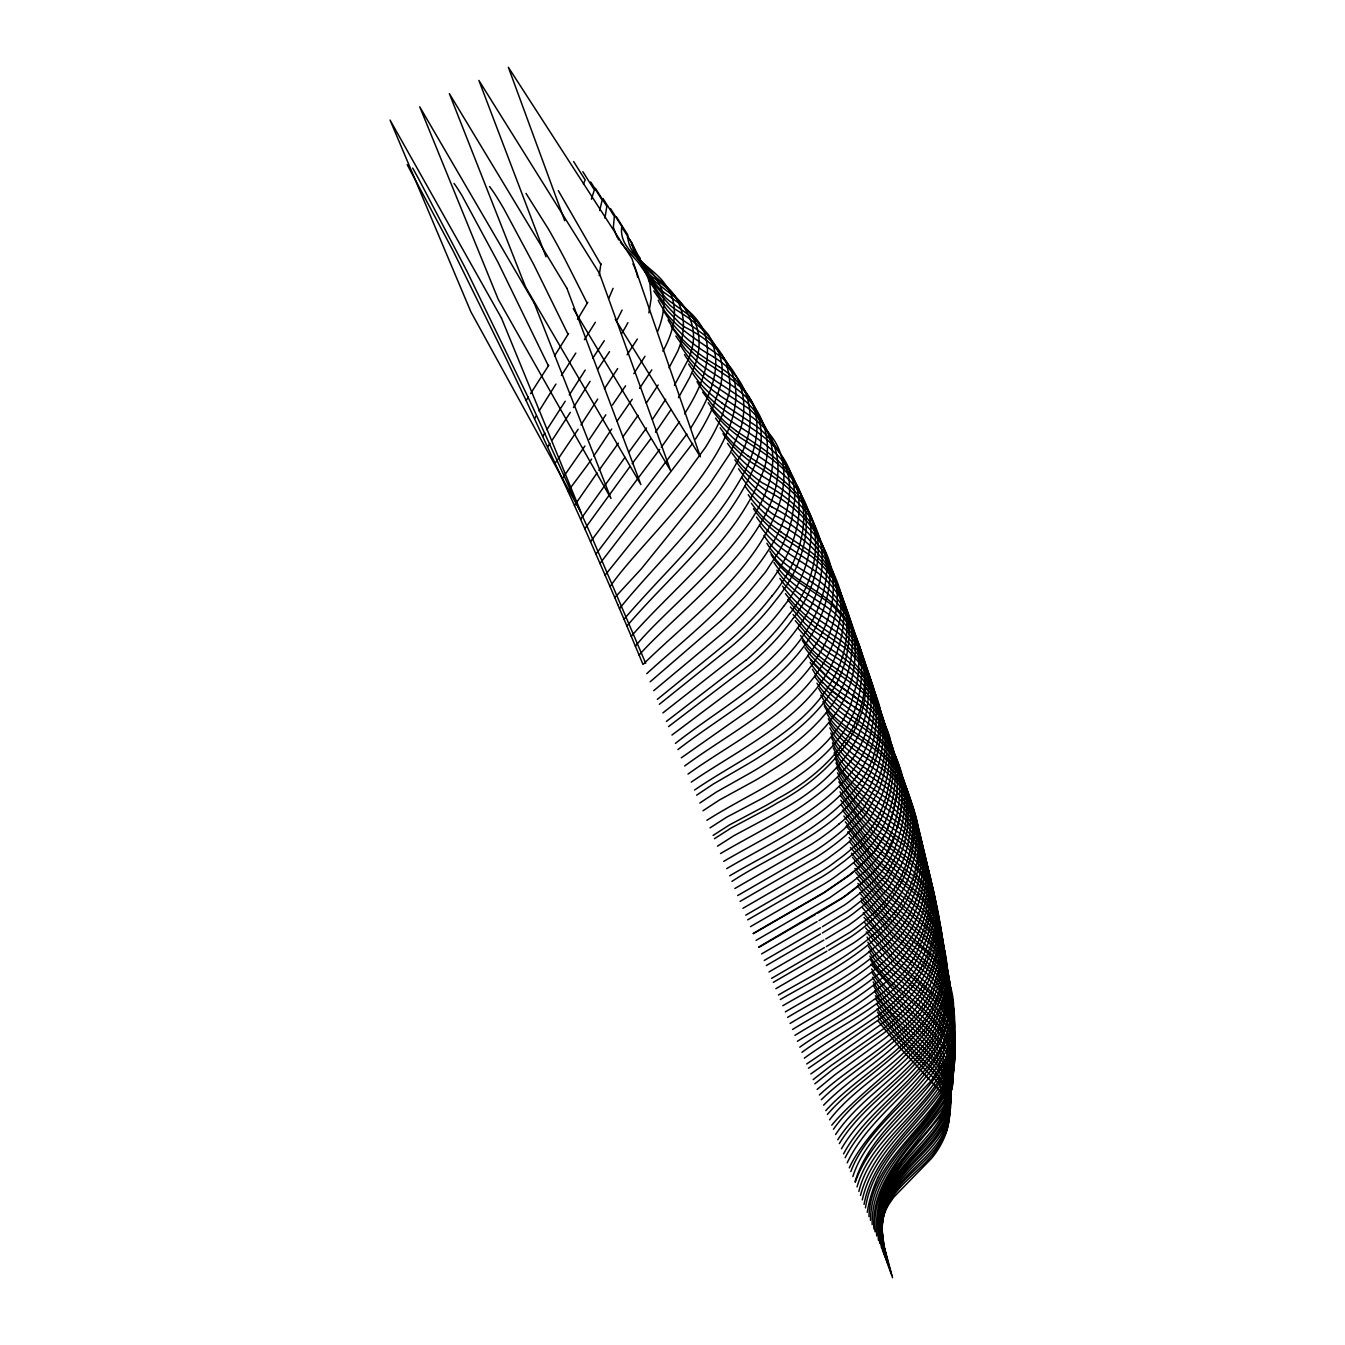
<?xml version="1.0" encoding="UTF-8"?>
<svg xmlns="http://www.w3.org/2000/svg" width="1345" height="1345" viewBox="0 0 1345 1345"><rect width="100%" height="100%" fill="white"/><g stroke="black" fill="none" stroke-linecap="round" stroke-linejoin="round"><path stroke-width="1.5" d="M897.552 783.647L897.3 774.955M875.023 1231.751C870.686 1177.245 918.147 1142.124 945.014 1101.135A85.424 72.613 -20.8 0 0 953.302 1063.29M873.88 1228.876C870.921 1173.597 920.468 1139.652 945.972 1096.814M901.991 797.585L901.301 809.202M902.007 800.712L901.991 791.986M600.929 263.452L599.197 275.675M936.624 919.173C935.498 947.468 924.25 975.142 904.714 995.771A167.352 134.164 -21.6 0 1 879.109 1019.544L808.463 1068.249M897.384 786.136L897.098 792.121M897.334 789.28L897.418 777.729M879.815 1216.721L881.328 1247.471M872.165 1224.622C871.056 1168.099 923.864 1135.97 947.418 1090.375A88.686 75.185 -20.7 0 0 953.84 1051.017C944.341 1005.253 891.752 989.516 869.156 951.285M599.685 210.56L602.157 200.086L590.707 181.978M881.765 1221.176L882.219 1238.274M901.738 803.217L900.847 812.363M907.757 825.342L908.228 805.672L905.908 787.968A141.444 109.853 -20.7 0 0 903.991 780.823M870.45 1220.319C871.173 1162.668 927.646 1132.423 948.847 1083.919A91.729 77.623 -20.8 0 0 954.311 1045.048M896.796 794.945L896.997 791.801M896.695 794.626L893.652 810.833L887.919 828.268M868.971 1216.62C871.19 1145.133 966.635 1112.584 953.655 1037.802C940.525 994.812 890.558 979.53 867.861 942.206M896.258 797.787L892.643 813.725L886.305 832.151M900.746 812.061L898.914 821.896M914.684 855.588L909.573 874.855A134.618 105.852 -20.7 0 1 906.631 882.169M591.413 199.228L594.355 189.931L582.856 171.706M865.457 1207.86C872.972 1159.508 914.398 1129.296 941.046 1091.821A108.037 91.04 -21.3 0 0 954.21 1038.004M900.192 815.221L896.123 831.16M864.062 1204.397C873.14 1155.574 916.13 1125.664 942.307 1086.659A107.028 90.132 -21.2 0 0 953.739 1031.178M862.279 1199.942C873.14 1150.412 918.416 1121.041 943.921 1079.985A106.036 89.207 -21.1 0 0 952.983 1023.125M648.878 312.881L651.232 298.018L649.921 284.114A117.267 73.42 -21 0 0 645.163 272.312L637.883 261.922L623.744 246.354M855.117 1181.414C862.7 1156.784 879.092 1136.256 896.358 1117.611A345.732 318.748 -2.7 0 1 902.865 1110.667L930.891 1081.094L945.451 1059.036A106.154 88.837 -20.8 0 0 954.143 1012.516M897.098 827.965L898.006 824.771M860.481 1195.47C873.594 1145.335 920.451 1116.249 945.535 1073.293M885.161 1257.609C876.503 1230.305 880.353 1199.286 898.679 1176.791C915.424 1152.077 944.324 1134.121 950.276 1103.169A71.621 61.399 -20.7 0 0 950.461 1085.314C941.164 1044.376 894.358 1026.639 874.67 991.08M896.224 831.479L884.707 857.454M858.867 1191.468C874.704 1126.438 963.306 1094.326 953.992 1021.292C952.445 999.032 937.852 981.077 920.451 968.518C899.132 952.344 879.849 933.699 863.204 912.734M884.674 1204.162L882.757 1210.719A70.747 63.299 -19.3 0 0 881.58 1216.956L881.042 1228.792L882.606 1241.116M895.182 834.69C889.65 853.587 877.646 869.912 862.397 882.186A258.038 193.697 -21.7 0 1 855.554 887.851L847.182 894.307A179.49 137.476 -21 0 1 841.92 898.073L758.799 947.014M657.739 331.307C662.665 318.614 665.943 304.34 662.093 290.89M857.051 1186.912C875.057 1122.352 964.97 1089.736 953.605 1015.458C951.638 992.677 935.969 974.94 918.215 962.163C897.249 946.443 878.672 927.865 862.313 907.404M885.548 1209.02C894.98 1182.793 920.602 1168.25 936.793 1146.865A72.882 62.761 -21.2 0 0 941.735 1139.064A75.001 64.543 -21.2 0 0 947.468 1125.261C955.068 1104.312 944.291 1082.775 928.975 1068.703C910.279 1051.302 892.895 1032.489 877.461 1012.112M852.848 1176.589C873.157 1111.827 966.702 1077.698 952.462 1000.831C949.436 978.908 934.59 961.372 917.038 949.032C895.35 933.161 876.553 913.827 859.791 892.861M613.085 288.334L608.831 298.271M583.427 183.946L585.193 179.927L573.626 161.568M855.218 1182.339C873.006 1131.162 924.973 1103.942 947.956 1056.363M850.813 1171.613C874.216 1108.196 968.148 1071.629 951.318 993.921C947.637 971.964 932.068 955.051 914.499 942.694C893.214 927.209 875.225 907.909 858.749 887.498M887.212 1204.246C897.754 1178.758 922.586 1163.946 938.238 1142.157A72.983 62.778 -21.1 0 0 942.862 1134.457A74.849 64.358 -21.2 0 0 948.158 1120.788C955.37 1099.252 943.248 1078.017 927.68 1063.962C909.186 1047.15 892.307 1028.622 877.175 1008.716M886.187 831.832L875.461 850.78L857.824 868.45A259.501 193.747 -21.7 0 1 849.082 875.578L824.115 892.777L753.334 933.699M849.267 1167.863C879.764 1102.043 995.653 1045.754 937.499 960.616A86.366 71.84 -19.8 0 0 933.817 956.211L888.087 917.29L857.925 883.446M622.096 310.073L617.187 319.74M877.982 1177.413L880.74 1171.898A129.877 116.494 -16.2 0 1 885.195 1164.198C900.124 1140.14 922.67 1122.117 938.558 1098.798A106.978 90.233 -21.3 0 0 954.9 1043.703M884.422 835.699L873.157 853.167L857.707 868.147A258.896 193.31 -21.7 0 1 848.964 875.259L824.014 892.458L753.217 933.396M847.199 1162.82C867.895 1119.696 910.33 1093.519 936.591 1054.497M662.85 351.179C673.727 332.064 680.385 306.542 666.817 286.973C656.007 267.941 627.51 259.467 627.779 234.803L616.514 217.016M888.843 1182.255L902.276 1162.013L939.045 1117.947A109.87 93.141 -21.7 0 0 942.021 1113.273L950.142 1095.234A71.537 61.08 -20.4 0 0 951.974 1086.979A75.707 64.61 -20.6 0 0 948.948 1058.549M845.131 1157.742C867.39 1114.484 911.792 1088.929 937.179 1047.99M587.782 302.322L577.509 319.404M843.55 1153.909C870.719 1102.665 933.564 1075.26 948.141 1016.501C953.924 992.173 949.94 964.769 933.834 945.064A95.714 79.305 -20.1 0 0 930.017 940.727A111.77 92.755 -20.7 0 0 925.797 936.608L885.817 903.537L854.899 868.433M534.587 418.631L536.067 416.093M891.668 1191.418C904.781 1167.847 928.201 1152.396 942.139 1129.481A69.957 60.088 -20.8 0 0 945.804 1122.083A72.849 62.526 -20.9 0 0 950.142 1106.145C953.874 1085.348 940.827 1066.938 926.285 1053.74C907.656 1037.516 891.046 1019.157 876.049 999.537M669.037 367.807L677.83 350.995A124.295 79.052 -20.8 0 0 681.36 310.275A116.006 73.807 -20.6 0 0 678.973 303.718C669.373 279.003 635.344 271.606 632.268 243.596L621.827 227.137M891.113 1176.976C904.546 1153.085 926.15 1135.365 941.181 1112.668A84.617 72.025 -20.8 0 0 953.117 1082.288M678.468 397.683L689.8 377.373L695.718 363.217A125.169 80.364 -20.7 0 0 694.81 321.657M539.059 411.049L555.922 384.082M637.345 339.075L627.123 354.761M542.842 436.284L544.859 432.972M644.995 356.29L633.831 373.658M595.364 322.262L584.403 339.697M835.615 1134.524C867.744 1085.97 934.338 1060.617 945.333 998.377C950.478 969.207 946.191 936.154 926.352 913.053A95.798 78.582 -19.9 0 0 922.283 908.833L879.21 873.426A219.538 170.109 -11.8 0 1 873.762 867.744L849.082 837.515M841.449 1148.764C870.434 1098.209 934.607 1070.62 947.704 1010.431C953.168 986.053 948.477 958.935 932.455 939.365A95.428 78.918 -20.1 0 0 928.605 935.027A104.725 86.668 -20.4 0 0 926.1 932.539L885.212 898.729L853.756 862.885M554.577 355.82L568.565 333.51M674.417 385.342L689.161 357.82A106.642 68.343 -20.4 0 0 691.464 350.356C701.031 318.345 675.61 292.924 651.703 276.515A136.047 83.978 -17 0 1 647.685 272.48C637.53 262.611 637.11 247.295 627.274 237.14M548.743 365.268L530.569 393.631M621.508 333.779L625.106 327.793A174.262 107.65 -21.9 0 0 627.913 322.665M684.571 413.89C698.206 391.832 711.656 366.176 706.259 339.411C701.972 316.966 681.024 305.063 664.195 292.521M546.877 429.694L565.236 401.213M585.226 370.043L569.305 394.976M590.085 381.308L573.424 407.552M690.607 428.332C706.444 402.71 724.165 370.985 711.337 340.403A113.199 73.403 -20.3 0 0 708.159 334.35L694.928 319.404L670.163 301.532A142.183 88.602 -16.8 0 1 665.725 297.783L652.544 282.03A222.53 137.644 -15.6 0 1 648.609 275.221L641.414 263.855M665.725 399.246L652.527 419.321M651.837 369.825L639.581 388.386M617.725 604.51A615.707 26.799 64.9 0 0 608.797 583.696L592.405 545.969A341.378 16.459 64.8 0 0 572.113 500.306L526.114 400.541L528.383 397.027M561.42 375.49L575.811 353.062M839.33 1143.603C859.539 1110.314 893.214 1088.912 918.45 1059.961A159.298 130.633 -22 0 0 929.092 1046.393C952.832 1014.298 957.505 965.626 931.009 933.649A98.42 81.272 -20.2 0 0 927.125 929.328A123.572 102.27 -21.1 0 0 921.022 923.679L883.598 893.013L852.427 857.303M592.674 358.342L604.308 340.688M597.634 369.387L609.504 351.633M570.297 412.411L552.358 439.865M597.735 399.078L580.956 424.953M658.142 385.006L646.306 403.08M604.443 388.705L617.674 368.58M671.088 409.519L655.519 432.249M837.75 1139.753C870.299 1089.097 941.08 1060.364 947.485 994.308C950.343 967.744 944.341 938.524 924.654 919.274A119.201 98.319 -20.9 0 0 920.316 915.256L881.849 883.884L850.494 847.535M578.148 429.24L558.125 458.931M833.446 1129.245C865.238 1084.07 925.646 1060.499 942.122 1004.227C951.302 977.294 947.586 945.3 926.016 925.091A136.971 113.367 -21.6 0 0 918.047 917.929L882.404 888.776L851.435 853.167M547.734 446.826L550.038 443.362M593.767 455.972L611.706 428.988M605.822 414.832L589.345 439.428M679.511 421.691L661.303 447.246M686.875 434.048L595.953 554.106M584.924 445.985L562.294 478.585M574.449 505.518L597.13 472.885M612.412 405.064L625.559 385.847M632.234 399.246L617.136 421.119M692.625 443.413L600.005 563.387M591.649 459.099L590.589 460.646A275.658 173.606 -24.2 0 1 586.05 467.018L567.993 491.16M580.62 519.304L625.021 457.317M637.967 415.403L623.004 436.755M799.535 625.206C816.667 601.921 826.25 571.726 820.669 542.909C813.994 509.116 783.916 489.328 756.68 472.532A219.185 145.462 -14.6 0 1 727.51 443.362M555.216 463.083L557.149 460.326M584.806 528.736L629.914 466.665M831.782 1125.16C875.091 1072.923 959.304 1035.179 945.064 954.025C941.13 929.294 923.04 910.346 902.932 897.014C881.732 882.27 865.474 862.027 849.704 841.903M598.912 470.363L618.397 443.194M646.508 427.945L629.124 451.769M590.505 541.665L659.655 449.432M793.516 618.061C811.623 594.725 821.913 564.11 817.037 534.587C810.547 499.617 778.957 479.694 751.166 462.192A219.369 144.991 -14.7 0 1 722.988 433.729M882.404 861.439L872.972 872.804L862.498 882.488A255.264 191.78 -21.7 0 1 855.655 888.154L847.283 894.627A180.869 138.501 -21 0 1 842.037 898.376L817.441 913.356M650.761 438.773L632.15 463.689M789.818 613.656C808.833 590.051 819.525 558.646 814.229 528.366C808.278 492.942 775.46 474.028 748.039 456.039M783.597 606.461C802.864 582.469 814.263 551.063 810.077 520.162C805.571 483.729 771.139 464.782 743.617 446.456M923.191 1030.724C897.72 1066.249 856.092 1085.365 829.579 1119.813M772.249 595.734C792.76 570.566 807.471 537.731 802.847 504.694C798.19 467.993 763.792 449.381 736.068 430.938M605.099 575.156L681.461 480.215L705.284 447.633A269.471 172.917 -22.6 0 0 722.534 414.378L729.091 393.412A109.332 71.705 -20.2 0 0 729.915 384.973L729.158 374.717L726.569 364.949M614.766 597.6L641.38 568.767L709.555 484.301L729.898 453.736L740.692 428.786A145.865 96.453 -20.7 0 0 726.703 362.763M610.075 586.655C652.796 523.575 818.567 394.354 684.538 326.936A141.864 89.358 -16.7 0 1 679.662 323.136L667.187 310.275L653.821 290.94M619.473 608.562C661.202 557.318 712.934 512.26 742.255 451.987C755.419 425.508 752.494 390.756 730.285 369.993M827.377 1114.433C865.541 1070.452 932.035 1043.535 943.114 980.421C948.259 952.899 942.492 922.401 923.342 901.251A95.983 78.447 -19.9 0 0 919.19 897.065L877.713 863.49A214.78 165.906 -12 0 1 870.45 855.958L846.392 825.981M624.013 619.255C664.245 571.911 712.362 530.115 742.81 475.172C756.26 450.995 764.263 419.253 747.45 394.488A167.52 112.005 -21.1 0 0 741.65 386.351L734.942 379.021M626.904 626.064C671.189 573.928 728.654 529.224 755.217 464.294C767.457 437.293 760.614 404.206 737.951 384.889M825.813 1110.617C864.852 1067.476 931.429 1040.694 942.391 977.445C947.838 949.503 941.803 918.433 922.233 897.065A97.143 79.288 -19.9 0 0 918.063 892.895L877.444 860.228A214.679 165.62 -12 0 1 869.24 851.772L845.349 821.862M631.208 636.269C677.292 583.915 737.833 539.042 763.086 471.641C773.509 444.539 764.582 412.427 742.524 393.782A204.608 138.367 -21.7 0 0 731.26 385.023L704.645 367.588A174.631 111.517 -16 0 1 698.173 362.528L685.698 349.851L675.846 336.048M823.594 1105.17C864.499 1063.206 931.513 1035.297 941.786 971.107C946.93 943.148 940.34 912.246 920.669 891.096A98.841 80.532 -19.9 0 0 916.449 886.943L876.654 855.185A213.889 164.695 -12.1 0 1 867.525 845.82L843.887 815.995M635.378 646.205C679.83 590.926 832.925 487.747 747.063 402.609A199.413 135.425 -21.6 0 0 739.397 396.573L709.034 376.499M639.094 655.082C687.581 599.904 838.843 496.961 751.183 410.679A186.232 126.867 -21.3 0 0 748.291 408.342L716.616 387.175A209.736 134.265 -15.4 0 1 684.471 354.559M821.341 1099.689C860.85 1060.802 921.544 1035.919 938.037 978.403C945.871 952.899 943.316 924.671 932.455 900.461A110.525 89.846 -20.2 0 0 920.619 882.74A105.011 85.34 -20 0 0 914.163 876.385L883.497 852.881L869.677 840.322A205.835 158.105 -12.3 0 1 862.717 832.689L841.314 805.033M720.735 620.886L650.139 681.831M819.374 1094.998C857.875 1059.053 913.574 1035.869 934.102 983.851A148.505 120.747 -21.6 0 0 941.416 953.706L942.021 942.912A130.6 106.373 -21 0 0 941.685 935.01C939.785 916.55 931.917 898.595 919.106 885.094A101.985 82.97 -20 0 0 914.819 880.958L874.889 849.199A211.938 162.913 -12.2 0 1 865.793 839.818L842.407 810.093M646.777 673.66C700.493 623.592 854.411 513.185 759.236 428.366A196.757 135.341 -21.5 0 0 756.277 426.079L722.114 403.281M817.138 1089.416L834.808 1074.84L885.077 1038.155A200.371 160.341 -22.2 0 0 898.342 1026.538C933.228 997.469 950.965 947.031 934.96 903.537A123.101 99.95 -20.7 0 0 925.31 884.741L910.968 868.92L881.866 846.946A212.123 162.493 -12.2 0 1 864.364 830.42L840.793 800.225M839.045 823.93C870.534 799.115 888.272 757.201 881.479 717.373C877.041 676.316 843.231 650.257 811.254 629.191A281.105 197.093 -12.5 0 1 804.781 623.374L790.423 606.999M814.835 1083.835L832.774 1069.51L883.564 1033.33A189.326 151.682 -22.1 0 0 899.368 1019.308C939.432 985.7 952.479 923.191 925.41 877.848A124.244 100.556 -20.6 0 0 908.144 858.194L878.739 836.287A174.228 133.811 -13.1 0 1 872.518 830.991L858.497 816.23L840.037 791.869M745.92 660.092L666.38 721.441M813.12 1079.615L831.227 1065.475L882.387 1029.665A182.517 146.302 -21.9 0 0 904.008 1009.776C932.959 981.547 947.368 936.238 933.716 897.3A119.419 96.773 -20.5 0 0 928.84 886.574A121.823 98.723 -20.6 0 0 917.946 871.156A118.78 96.235 -20.5 0 0 909.354 862.801L880.084 840.86A196.925 150.926 -12.6 0 1 862.683 824.266L840.356 795.45M810.8 1073.949L880.756 1024.621A174.362 139.796 -21.8 0 0 904.344 1002.782C933.817 973.107 946.476 926.016 931.312 886.372A123.605 99.849 -20.6 0 0 926.268 875.713M653.771 690.658L720.769 634.689A320.11 214.124 -22.8 0 0 764.952 588.824C786.186 562.933 803.066 529.409 798.274 495.078C793.449 458.359 759.068 439.697 731.226 421.338A262.46 169.335 -14.4 0 1 724.921 416.513L712.446 404.946L702.645 392.118M657.335 699.383L727.275 642.49A282.349 191.293 -22.4 0 0 772.164 595.7M659.353 704.292L731.529 646.373A268.529 182.903 -22.3 0 0 776.267 599.601C796.459 575.072 809.757 542.792 805.52 510.68C801.082 474.112 766.852 455.064 739.145 436.822M806.697 1063.962L877.848 1015.71A162.947 130.6 -21.5 0 0 904.983 990.475C928.168 964.785 940.323 928.285 934.102 893.921A159.921 128.666 -21.8 0 0 932.472 886.792L929.546 877.663A133.794 107.718 -20.9 0 0 912.229 849.468A129.944 104.591 -20.7 0 0 903.588 841.079C878.52 823.695 853.739 805.151 838.254 778.049M662.883 712.9L737.245 654.578A251.112 172.328 -22 0 0 783.547 606.444M668.499 726.619L750.157 664.279A234.736 162.661 -21.8 0 0 793.399 618.028M804.327 1058.179C846.61 1027.076 901.52 1005.253 924.082 954.009C935.515 927.445 938.642 896.224 927.125 869.122A130.616 104.944 -20.7 0 0 921.863 858.513A134.887 108.39 -20.9 0 0 901.873 834.791C877.209 817.659 852.495 799.687 837.447 772.82M671.962 735.042L757.033 671.105A218.142 152.254 -21.6 0 0 799.518 625.206M675.392 743.398C731.529 698.996 810.379 661.521 825.107 584.302C834.673 539.311 799.552 501.702 762.161 482.805A216.73 144.453 -14.6 0 1 731.882 452.861M677.93 749.602C734.185 705.637 813.49 668.936 828.15 591.699C837.431 546.944 803.217 508.713 765.591 490.034A213.216 142.57 -14.6 0 1 734.858 459.822M681.31 757.823L753.469 707.117L778.301 687.245A208.643 147.294 -21.4 0 0 802.562 662.48C824.182 637.211 838.91 602.711 831.26 569.154C825.073 535.747 796.173 514.765 768.752 498.608M684.655 765.994C740.54 724.77 816.919 690.607 834.875 616.548C846.829 569.355 812.178 526.752 771.761 506.998M687.984 774.098C743.432 734.32 819.206 701.72 837.616 629.04C852.142 583.074 816.634 542.707 777.729 523.608M691.263 782.117C749.753 741.952 833.648 706.276 843.096 626.182C847.972 578.619 816.28 535.629 774.77 515.354A193.983 131.406 -14.8 0 1 745.046 486.15M801.939 1052.362C833.833 1028.488 872.165 1013.02 899.452 983.195A131.306 105.65 -20.9 0 0 924.267 944.358C937.448 912.129 936.54 872.72 914.987 844.24A138.804 111.316 -21 0 0 900.141 828.47C875.864 811.607 851.217 794.206 836.624 767.558M694.508 790.053C747.803 753.62 819.004 725.695 841.634 659.42C854.563 621.878 843.416 576.585 811.169 552.274A163.233 118.125 -20.9 0 0 809.034 550.643L780.672 531.813M696.626 795.198L713.254 784.068L747.954 763.943A272.867 192.638 -21.8 0 0 756.529 758.714C796.61 733.059 840.608 699.888 847.636 649.416C853.823 615.59 840.474 578.636 813.053 557.57A176.06 127.859 -21.2 0 0 808.765 554.359L782.571 537.126M699.82 803.015L716.431 792.02L751.233 772.417A249.111 177.54 -21.7 0 0 764.901 764.061C804.73 738.96 846.593 704.242 851.486 654.158C856.092 621.171 842.088 586.252 815.944 565.64A157.348 114.409 -20.8 0 0 813.826 564.009L785.463 545.213A175.287 120.462 -15 0 1 756.529 517.085M702.998 810.766L719.592 799.905L754.511 780.806A235.022 168.646 -21.6 0 0 771.509 770.433C810.295 746.307 850.074 711.942 854.394 663.421C858.682 632.133 846.997 599.197 823.695 577.829A141.965 103.397 -20.4 0 0 818.786 573.642A153.414 111.87 -20.7 0 0 816.684 572.012L788.338 553.232M797.4 1041.265C852.831 1006.884 926.991 971.847 930.236 896.493C931.648 876.2 926.638 855.37 915.928 838.053C895.669 804.613 850.511 795.198 835.043 757.857M710.009 827.881L726.552 817.256L761.404 798.846A218.579 158.592 -21.5 0 0 775.039 790.86C811.976 768.903 850.326 739.548 859.068 694.777C866.768 659.605 856.849 620.247 829.831 595.583A135.66 99.446 -20.3 0 0 824.535 591.06C804.562 576.198 780.201 565.421 766.885 543.296M799.771 1047.183C836.977 1020.283 883.211 1002.765 910.111 963.592A115.754 93.293 -20.5 0 0 915.205 955.522L923.006 938.944A176.178 140.468 -22.1 0 0 930.538 911.053C934.002 891.701 930.723 871.526 922.62 853.722A129.742 103.8 -20.6 0 0 917.576 844.458L915.39 841.146A137.879 110.357 -20.9 0 0 900.242 824.216C876.2 806.664 850.275 790.221 835.951 762.901M794.962 1035.331C850.427 1001.084 925.158 966.685 928.84 891.348C930.252 871.392 925.646 850.897 915.541 833.597C896.207 798.98 850.074 790.137 834.169 752.864M713.102 835.413L729.578 824.855L764.246 806.445A233.98 169.554 -21.5 0 0 777.847 798.543C825.595 773.089 871.879 725.863 863.591 667.423M714.447 838.708L730.907 828.167L765.49 809.757A236.939 171.773 -21.5 0 0 777.41 802.915C825.712 777.376 873.191 730.049 864.751 670.819M792.558 1029.446C848.359 995.35 924.368 960.868 927.361 884.943C928.672 864.97 924.166 844.441 913.928 827.192C894.879 792.945 849.351 784.387 833.312 747.904M706.898 820.282C741.229 798.459 779.259 782.403 810.968 756.361A122.16 90.451 -20.2 0 0 819.811 748.728L825.309 743.264A133.928 98.908 -20.4 0 0 850.628 704.797L856.832 683.428A191.73 140.519 -21.6 0 0 856.933 642.103M717.507 846.156L733.899 835.682L768.298 817.272A255.163 184.601 -21.6 0 0 778.503 811.489C827.461 786.001 875.948 738.455 867.374 678.519M790.087 1023.427C846.425 989.516 923.073 954.866 925.797 878.403C927.075 858.413 922.653 837.851 912.263 820.635C893.517 786.791 848.645 778.469 832.437 742.827M720.516 853.554C783.698 816.331 881.664 777.023 869.98 686.169M787.598 1017.358C844.357 983.514 921.544 948.713 924.234 871.812C925.444 851.805 921.14 831.193 910.599 814.028C892.138 780.588 847.955 772.467 831.546 737.699M723.728 861.372C786.842 824.233 884.539 785.009 872.737 694.272M785.346 1011.86C842.491 978.235 920.182 943.047 922.838 865.861C923.981 845.837 919.761 825.191 909.086 808.059C890.861 775.006 847.35 767.037 830.756 733.059M782.84 1005.707C840.406 972.149 918.635 936.793 921.258 859.186C922.334 839.145 918.215 818.449 907.387 801.351C889.415 768.735 846.711 760.9 829.848 727.864M726.703 868.635C789.364 831.613 886.153 793.113 875.41 703.082M729.646 875.83C792.289 839.045 888.557 800.309 877.966 710.547M780.285 999.52C839.061 965.76 919.156 929.126 919.711 849.67C920.064 829.663 915.911 809.102 905.706 791.717C888.608 758.496 846.19 750.644 828.285 718.768M778.436 994.981C835.917 961.557 913.877 927.529 918.181 850.427C919.98 830.319 916.298 809.27 904.361 792.592C886.221 761.858 845.635 754.091 828.94 722.618M731.932 881.395C782.084 848.661 850.208 827.209 873.376 765.994C888.541 727.393 879.176 680.166 848.846 651.468A125.404 93.881 -20.1 0 0 843.634 646.962L821.963 632.066A227.826 160.677 -13.5 0 1 787.733 599.466M734.841 888.507L810.766 844.694A202.238 150.69 -21.1 0 0 839.061 823.947M737.716 895.535L813.338 851.889A202.036 150.943 -21.1 0 0 844.139 828.974L863.473 808.496L876.536 784.757A162.056 122.681 -21.1 0 0 884.96 749.232L885.094 746.408A185.038 139.83 -21.7 0 0 871.61 689.766M775.863 988.693L827.444 958.649M740.103 901.369L815.457 857.841A203.145 152.052 -21.2 0 0 846.207 834.993L865.709 814.397L878.487 790.81A164.544 124.782 -21.2 0 0 886.641 758.193L886.994 744.071A185.156 140.216 -21.7 0 0 873.762 695.819C864.213 676.787 846.812 663.993 829.176 653.048A245.244 173.791 -13 0 1 809.337 637.009L795.315 620.701M773.274 982.371L826.906 951.184M742.944 908.295L817.995 864.919A192.049 144.537 -21.1 0 0 827.629 858.547L840.07 849.317A217.806 162.846 -21.3 0 0 848.712 842.172L868.366 821.442L880.824 798.005A181.02 137.325 -21.6 0 0 884.438 787.548L887.565 774.703A155.179 118.141 -21 0 0 888.843 765.473L889.129 748.577A187.913 142.604 -21.8 0 0 886.674 730.638A168.882 128.296 -21.3 0 0 883.177 718.718L880.437 711.892A198.942 151.06 -22.2 0 0 876.099 703.116C866.634 684.084 849.283 671.256 831.681 660.345A242.739 172.53 -13.1 0 1 814.112 646.508L797.938 628.098M771.626 978.353L824.451 947.603M769.004 971.947L823.897 940.054M745.752 915.172L820.517 871.947A186.417 140.872 -21 0 0 830.117 865.625L842.508 856.429A227.742 170.26 -21.4 0 0 851.183 849.3C865.44 837.649 876.94 822.568 883.144 805.151A190.704 144.84 -21.9 0 0 886.691 794.727L890.777 775.527L891.365 755.806A203.482 154.625 -22.3 0 0 890.676 747.904L888.406 735.396A159.803 121.739 -21.1 0 0 886.338 728.25L882.791 719.121A199.749 152.103 -22.2 0 0 878.453 710.345C862.212 675.862 820.013 667.238 800.561 635.428M747.669 919.862L822.232 876.721A182.903 138.569 -21 0 0 831.815 870.434L844.172 861.271A234.921 175.607 -21.5 0 0 852.864 854.142C867.155 842.558 878.638 827.461 884.724 810.009A198.371 150.758 -22.1 0 0 888.221 799.602C894.122 780.453 894.56 759.774 889.986 740.305A155.045 118.326 -21 0 0 887.935 733.159L884.388 724.03A200.405 152.876 -22.3 0 0 880.05 715.271C863.944 680.738 821.66 672.248 802.343 640.422M766.364 965.508L820.517 934.002M764.279 960.431L820.484 927.781M750.46 926.655L824.704 883.665A177.826 135.24 -21 0 0 834.253 877.394L846.577 868.282A246.757 184.366 -21.6 0 0 855.302 861.17C889.835 833.85 902.714 784.354 890.995 742.625C881.479 695.449 829.277 683.663 804.932 647.685M761.606 953.908L817.071 921.644M758.916 947.317L815.541 914.415M756.075 940.374L829.714 897.687L851.452 882.488A261.418 195.563 -21.7 0 0 860.632 875.04C898.056 845.131 909.59 788.338 891.113 744.878A197.093 151.565 -22.3 0 0 887.431 737.447L878.453 723.526L866.953 711.051A128.767 98.723 -20.3 0 0 860.245 705.57C842.222 692.978 821.66 681.932 810.178 662.362M822.367 926.739L846.745 911.809A165.67 127.977 -21 0 0 851.957 908.043L860.212 901.537A213.788 163.132 -21.4 0 0 866.768 895.921L885.632 875.595L897.872 852.411A183.693 141.998 -21.9 0 0 901.469 842.037L904.664 829.243A153.918 119.47 -21.1 0 0 906.042 820.046L906.446 800.393L904.092 782.689A140.048 108.575 -20.6 0 0 902.159 775.561C891.819 729.999 840.457 718.28 816.936 683.193M825.78 939.012L848.107 925.511A165.654 128.515 -21 0 0 870.501 907.69L888.473 888.019L901.436 864.532A159.635 124.345 -21.3 0 0 909.926 832.067L910.649 817.945A200.321 155.398 -22.4 0 0 910.33 809.808L908.194 794.676A151.094 117.62 -21 0 0 893.399 761.589M828.772 950.158L850.931 936.793A152.725 119.335 -20.9 0 0 873.914 918.366C894.526 899.402 909.22 873.662 913.07 845.77A179.591 140.082 -21.9 0 0 913.961 820.652L911.91 805.52A145.294 113.535 -20.8 0 0 902.445 780.588L899.973 776.452A152.086 118.864 -21 0 0 880.79 754.377C862.246 737.934 836.321 728.906 824.317 705.974M818.971 920.602L844.408 905.118A171.269 131.793 -21 0 0 849.62 901.352L857.942 894.862A234.383 177.473 -21.6 0 0 864.65 889.23C878.638 877.697 889.835 862.733 895.854 845.534A200.287 154.07 -22.2 0 0 899.351 835.178C905.286 816.062 905.891 795.433 901.755 775.897A138.871 107.398 -20.6 0 0 899.805 768.752C889.448 723.257 838.338 711.438 814.734 676.4M822.4 932.959L847.636 917.643A158.878 123.185 -20.9 0 0 853.756 913.221L861.977 906.698A200.254 153.633 -21.3 0 0 868.433 901.116L886.893 881.059L899.452 857.74A172.496 133.811 -21.6 0 0 903.134 847.333A161.938 125.791 -21.3 0 0 907.774 825.326M826.318 946.577L850.41 932.051A157.079 122.412 -21 0 0 872.602 914.247C886.826 901.318 898.258 885.229 905.067 867.206A156.474 122.21 -21.2 0 0 912.061 838.742L912.868 824.603A193.68 150.674 -22.3 0 0 912.582 816.465L910.481 801.351M828.369 958.144L853.218 943.248A143.999 113.014 -20.8 0 0 906.816 882.202M713.254 356.627C692.978 345.564 674.803 330.5 663.27 310.191M718.953 366.613C698.744 355.097 679.629 340.688 668.045 319.992M849.519 692.894L831.496 680.166M851.553 705.284L826.721 686.606M851.452 704.982L860.195 711.152M848.645 703.368L831.227 690.742L818.802 678.384M840.692 686.774L867.222 706.428M854.344 706.898L862.986 713.169M819.912 626.215L841.634 641.128A125.035 93.393 -20.1 0 1 846.846 645.634L856.765 656.73L864.869 669.087M697.517 329.861L679.393 317.84A140.586 88.232 -16.7 0 1 674.669 314.058L662.766 301.347L649.366 281.223M852.326 694.508L870.686 709.958M719.373 395.279L752.292 417.253A189.578 129.742 -21.4 0 1 755.217 419.556L762.8 426.449A170.68 116.645 -21 0 1 769.508 434.031C787.918 455.266 786.64 485.898 776.922 510.612C751.014 575.29 691.078 617.221 642.994 664.497A580.401 25.589 64.9 0 0 617.742 604.527M838.456 685.479L827.141 676.703M862.885 712.867L875.477 724.283L887.179 739.868M829.411 678.771L810.699 659.756M865.608 714.952L881.631 731.478L891.853 748.375M825.141 675.24L814.515 664.749L807.605 655.217M822.686 682.924L815.389 673.963M870.568 709.622L873.914 713.64M855.723 872.535L886.96 907.791L928.588 942.458A102.17 84.819 -20.4 0 1 931.059 944.963A93.175 77.287 -20 0 1 934.842 949.335L937.583 953.017A116.83 96.991 -21 0 1 936.86 1047.873M856.832 878.016L887.532 912.549L932.438 950.596A89.594 74.412 -19.9 0 1 936.17 954.984L943.484 966.618M916.584 857.774L913.474 854.142A126.85 102.237 -20.7 0 0 904.849 845.77L875.091 823.947A144.856 111.316 -13.9 0 1 868.853 818.651L855.319 804.075L838.86 781.933M860.884 898.208L892.508 932.942L936.288 970.064L943.248 979.143L949.805 993.182A133.121 111.248 -22 0 1 952.092 1000.73L954.227 1012.499M861.405 902.058L891.13 934.926L937.381 974.621L946.308 987.818L952.344 1005.085M863.978 917.424L892.374 948.763L930.337 980.892L940.256 990.727L948.628 1004.227L953.723 1021.83M864.785 922.67L893.517 954.244L939.701 994.527L948.477 1007.792L953.403 1023.041M865.592 927.899L892.374 957.505L940.659 1000.007L949.2 1013.407L954.076 1031.127M866.23 931.951L893.214 961.725L929.63 992.761L942.139 1005.152L950.612 1019.897L954.53 1037.953M867.021 937.112C883.514 958.497 903.84 976.251 924.856 992.997C940.844 1005.32 955.034 1022.351 954.731 1043.72M622.87 245.311L620.331 242.117M847.838 831.782L872.165 861.859A216.427 167.469 -11.9 0 0 878.504 868.466L920.787 902.949A94.167 77.102 -19.8 0 1 924.889 907.152L936.49 924.519M868.45 946.409C891.298 984.473 943.248 1000.007 954.143 1045.082M872.535 977.227C892.794 1011.776 934.994 1028.606 949.604 1066.501A75.639 64.61 -20.7 0 1 950.831 1093.149A72.882 62.29 -20.6 0 1 948.662 1101.572C936.641 1136.071 901.923 1155.658 887.095 1188.61A92.065 82.415 -17.9 0 0 879.832 1216.721M873.191 981.934C893.399 1018.148 940.643 1034.877 950.646 1076.874A75.438 64.51 -20.8 0 1 949.856 1099.218A73.168 62.593 -20.7 0 1 947.939 1105.994C938.944 1131.313 917.122 1148.512 901.049 1169.091C881.547 1191.401 875.998 1222.824 882.808 1251.254M869.845 956.144C892.508 995.098 947.569 1011.221 953.807 1059.272M870.316 959.388C892.861 998.444 948.292 1014.786 953.588 1063.239M871.005 964.197L897.132 994.089L931.009 1024.503A193.108 165.351 -26 0 1 937.818 1031.682L944.661 1040.542A72.697 61.887 -20.2 0 1 946.947 1044.359L952.731 1062.012A83.625 71.15 -20.8 0 1 942.694 1107.877L895.501 1167.796A198.774 180.785 -11.5 0 0 891.701 1173.815C879.563 1192.073 875.091 1214.283 876.721 1235.971M871.594 968.938C891.567 1000.377 926.537 1017.963 946.544 1048.982A72.63 61.92 -20.3 0 1 948.09 1052.059A76.026 64.829 -20.5 0 1 952.764 1082.288M871.997 972.536C891.836 1004.16 927.209 1021.679 946.594 1053.236A71.47 60.996 -20.4 0 1 948.965 1058.549M873.914 986.373C893.887 1021.981 939.533 1038.928 950.343 1079.749A72.832 62.358 -20.7 0 1 950.31 1099.823C944.593 1128.707 919.459 1147.302 902.529 1169.612C882.034 1192.46 875.662 1224.992 883.951 1254.347M875.427 995.771L900.377 1025.462L930.135 1053.976L939.146 1064.315L948.04 1080.169L950.764 1096.108A71.688 61.517 -20.8 0 1 947.872 1114.467C937.633 1143.637 908.985 1160.281 893.5 1186.172A94.453 84.802 -18 0 0 884.64 1204.145M876.789 1004.177C892.071 1024.268 909.17 1042.896 928.033 1059.675C943.08 1073.394 955.303 1093.636 949.082 1114.77A74.58 64.056 -21 0 1 944.358 1128.27A72.966 62.694 -21 0 1 940.172 1135.836C925.31 1158.146 901.335 1173.344 889.432 1197.84A78.447 70.31 -18.9 0 0 881.95 1226.337L882.74 1239.939L887.313 1263.459M873.813 713.321L882.37 725.594M877.848 1016.601C893.551 1037.55 911.557 1056.582 930.37 1074.722C947.67 1090.257 955.606 1116.215 943.4 1137.5A82.331 70.797 -21.6 0 1 933.228 1153.842C916.668 1174.219 891.197 1188.896 883.396 1215.359A50.69 45.293 -20.7 0 0 882.387 1219.78L881.698 1231.482L883.43 1245.066M878.167 1021.04L900.141 1047.889L939.97 1090.929M839.599 787.027L856.95 810.178L870.703 824.838A156.726 120.462 -13.6 0 0 876.94 830.134L906.53 851.99A126.144 101.901 -20.7 0 1 911.86 856.883A127.556 103.044 -20.7 0 1 926.268 875.713M893.484 761.522L884.237 750.191A143.831 111.854 -20.8 0 0 874.485 741.213C856.21 726.401 832.42 716.75 820.82 695.146M489.563 186.518L492.657 190.805A158.138 12.021 65.3 0 1 504.005 209.08L533.814 264.696L568.061 334.333M526.013 193.394L548.777 229.625A180.079 15.787 65.3 0 1 564.648 258.677L587.244 303.281M876.822 717.171L887.044 734.135M793.096 614.497L807.286 630.822A250.742 177.153 -13 0 0 827.091 646.928C844.71 657.89 862.229 670.617 871.728 689.716M776.838 570.196C790.641 591.548 813.708 603.317 833.681 617.826A129.271 95.714 -20.2 0 1 838.927 622.348L848.947 633.445L857.118 645.819M773.98 562.445C787.632 584.033 811.069 595.516 831.042 610.126A130.784 96.554 -20.2 0 1 836.304 614.631L846.358 625.744L854.546 638.118M763.977 535.344C775.947 555.25 796.997 566.262 815.827 578.585A150.606 110.172 -20.6 0 1 822.921 583.965L827.309 587.866A179.221 131.39 -21.3 0 1 856.748 642.153M656.679 279.373C646.441 260.997 618.381 250.641 621.777 226.397L610.462 208.542M771.088 554.628C784.606 576.45 808.412 587.63 828.402 602.358A132.466 97.512 -20.2 0 1 833.665 606.864L843.769 617.977L851.957 630.351M617.91 238.62L618.767 239.931M769.811 551.181C783.261 573.088 807.252 584.167 827.225 598.928A133.441 98.101 -20.3 0 1 832.505 603.434L842.609 614.53L850.83 626.921M671.138 326.364L682.739 342.387L693.684 353.466A160.055 102.001 -16.2 0 0 699.03 357.736L726.888 375.995A186.467 125.32 -21.4 0 1 737.985 384.855M812.414 669.272L815.49 674.265M602.98 198.472L614.346 216.427L613.354 227.355L617.103 237.292M631.091 244.151L639.951 258.122M595.415 188.317L606.847 206.373L604.914 218.058M636.471 254.003L644.389 266.529M644.894 271.438L658.277 292.336L669.642 304.895A140.855 88.047 -16.8 0 0 674.198 308.661C698.677 323.338 725.896 345.009 721.845 377.172A119.268 77.741 -20.4 0 1 720.516 385.83L712.934 407.283A301.936 191.478 -23 0 1 695.533 439.042M697.013 381.677C715.876 414.596 756.714 423.507 779.461 452.542A149.278 102.758 -20.6 0 1 794.576 501.349L791.684 519.691A180.449 123.824 -21.2 0 1 779.411 550.845L765.456 572.163L745.786 595.65A413.672 269.521 -23.6 0 1 720.718 620.869M658.209 300.271C671.542 328.046 700.19 340.268 722.803 358.493A137.375 90.787 -20.6 0 1 726.888 362.662M615.253 319.236L700.358 456.829L631.931 258.559L508.343 67.25L564.715 220.731M573.273 308.644L670.634 470.683L599.45 273.388L478.887 80.414L546.003 256.794M818.634 688.455C836.321 719.289 876.721 727.191 893.82 758.849A165.166 128.246 -21.4 0 1 900.578 771.711L903.991 780.823M859.825 653.989L851.688 641.615L841.701 630.519A127.809 94.923 -20.2 0 0 836.472 625.997L803.385 602.93L784.892 585.008A174.85 123.152 -14.6 0 1 779.881 578.4M862.364 661.572L854.243 649.198L844.29 638.102A126.363 94.116 -20.1 0 0 839.061 633.596L817.272 618.7A213.922 150.337 -13.8 0 1 782.538 586.134M558.343 190.671L600.896 264.578M822.972 701.804C834.438 723.593 858.564 732.958 876.772 747.971A149.228 116.41 -20.9 0 1 883.043 753.452M407.182 164.645L453.164 250.943L505.232 356.694A247.934 12.391 64.9 0 1 510.074 366.815L526.114 400.541M826.452 712.547C838.322 735.648 864.532 744.441 883.043 761.035A156.423 122.614 -21.2 0 1 893.517 771.408L904.765 787.178A142.805 111.854 -20.8 0 1 914.163 812.111L916.029 824.67A177.254 138.602 -21.8 0 1 914.718 855.588M884.691 729.494L888.103 736.337M889.499 743.768L892.929 750.577M632.923 263.923L633.562 265.167M548.39 365.84L498.138 262.578L461.991 195.58A166.091 10.642 65.1 0 0 454.022 183.408M888.003 736.018L890.104 740.809M892.811 750.275L893.937 752.796M889.028 738.237L891.012 743.079M893.82 752.494L894.896 755.049M645.684 663.236L589.766 532.25L533.091 407.922A155.011 8.238 64.9 0 0 527.257 395.531L466.866 271.068L418.816 179.221A256.155 12.862 64.9 0 0 412.663 168.108M894.795 754.73L895.804 757.302M890.911 742.759L891.87 745.365M895.703 757L898.157 764.229M891.769 745.046L892.66 747.669M896.543 759.286L898.813 766.6M892.559 747.349L893.399 750.006M893.299 749.686L894.072 752.359M892.508 1277.75L883.194 1242.662M891.718 1275.312L885.666 1254.397M890.558 1272.185L884.691 1250.178M889.684 1269.814L884.052 1246.966L882.202 1231.465A75.606 67.754 -19 0 1 887.112 1204.229M885.666 1253.691L884.085 1247.101M893.971 752.04L894.677 754.814M898.712 766.28L899.418 769.037M888.507 1266.654L885.901 1256.062M886.355 1260.837L883.161 1246.479M885.363 1255.188L882.219 1232.76M894.576 754.495L896.123 762.279M899.317 768.735L899.939 771.509M884.136 1249.589C880.403 1233.415 880.437 1215.376 890.81 1201.488A78.077 70.175 -19.3 0 1 893.954 1197L931.648 1158.264A90.35 77.64 -21.9 0 0 937.684 1150.009C945.064 1138.509 950.377 1124.723 948.41 1110.869M895.131 756.949L897.031 769.928M899.839 771.206L900.797 776.519M882.152 1240.611L883.06 1243.957M900.293 773.694L901.15 779.058M896.375 764.481L897.233 772.501M901.032 778.738L901.419 781.613M879.664 1243.318L878.504 1226.371L879.294 1211.509A98.572 88.299 -17.6 0 1 888.877 1182.272M901.318 781.294L901.654 784.169M878.403 1240.157L877.663 1222.689L879.109 1207.423A84.886 75.908 -18.5 0 1 880.37 1201.892L882.454 1195.217A120.176 108.02 -16.4 0 1 891.163 1176.993M901.553 783.866L901.839 786.758M897.132 772.181L897.401 775.275M901.738 786.438L901.991 789.515M901.89 789.212L902.125 795.097M634.134 266.428A116.746 72.664 -21.1 0 1 637.648 277.272M882.37 1232.743A73.571 65.922 -19.2 0 1 885.363 1208.987M939.802 1091.047A65.249 56.406 -21 0 1 948.628 1110.819M881.58 1221.176A82.633 74.093 -18.6 0 1 891.802 1191.468M953.622 1059.305A86.568 73.521 -20.8 0 1 946.056 1096.831M867.273 1212.265A151.077 135.929 -14.9 0 1 877.949 1177.396M953.286 1021.931A105.011 88.282 -21 0 1 945.905 1073.411M951.907 1005.203A109.349 91.594 -21 0 1 948.427 1056.481M943.148 966.752A116.023 96.487 -21 0 1 936.793 1054.581M936.086 924.688A134.096 109.987 -21.4 0 1 923.527 1030.892M916.634 857.74A139.241 112.274 -21.1 0 1 936.49 919.173M882.925 753.536A148.908 116.191 -20.9 0 1 910.515 801.334M860.043 653.889A182.466 136.047 -21.5 0 1 873.09 694.188M862.649 661.437A183.861 137.476 -21.6 0 1 875.797 703.015M865.104 668.986A182.617 136.955 -21.6 0 1 878.369 710.463M819.946 626.198A220.899 155.566 -13.6 0 1 785.48 593.633M852.226 630.233A185.055 136.686 -21.5 0 1 865.02 670.768M854.815 638.001A183.811 136.198 -21.5 0 1 867.693 678.468M857.353 645.718A183.139 136.114 -21.5 0 1 870.316 686.101M851.066 626.82A185.459 136.803 -21.5 0 1 863.826 667.372M782.723 537.008A180.062 123.269 -14.9 0 1 753.435 508.696M788.523 553.081A170.563 117.671 -15 0 1 759.622 525.391M777.847 523.508A188.418 128.162 -14.9 0 1 748.223 494.708M780.806 531.695A183.29 125.169 -14.9 0 1 751.384 503.198M768.819 498.558A205.768 138.216 -14.7 0 1 738.573 468.833M771.862 506.93A199.699 134.719 -14.8 0 1 741.818 477.509M739.279 436.721A215.519 140.956 -15 0 1 710.866 408.359M743.701 446.389A217.335 142.721 -14.9 0 1 715.54 418.127M789.649 613.606A245.984 169.638 -22 0 1 746.071 660.193M748.089 455.989A218.428 144.016 -14.8 0 1 720.18 427.828M736.236 430.82A212.46 138.669 -15 0 1 708.21 402.76M719.491 395.178A204.877 131.709 -15.4 0 1 688.623 364.007M722.299 403.147A200.808 129.641 -15.4 0 1 692.709 373.406M708.865 376.617A209.652 133.827 -15.4 0 1 680.721 345.581M713.153 356.694A200.523 133.895 -21.7 0 1 730.436 369.909M718.869 366.681A207.55 139.325 -21.8 0 1 735.059 378.954M697.298 330.013A159.988 104.91 -21.1 0 1 727.073 364.764M639.817 258.173A130.801 80.986 -17.1 0 0 657.638 283.66L675.291 297.413A189.326 121.992 -21.7 0 1 679.511 301.045L691.179 314.696A120.092 77.102 -20.6 0 1 694.861 321.64M664.094 292.588A155.919 96.655 -16.6 0 1 644.524 266.478M656.629 279.39A111.719 70.36 -20.7 0 1 662.127 290.89M566.884 288.267L449.348 93.595L525.491 286.855L640.859 484.57L566.884 288.267M534.234 303.18L419.741 106.81L498.205 299.296L610.983 498.491L534.234 303.18M501.483 318.126L390.067 120.075L470.851 311.754L581.057 512.445L501.483 318.126"/></g></svg>
